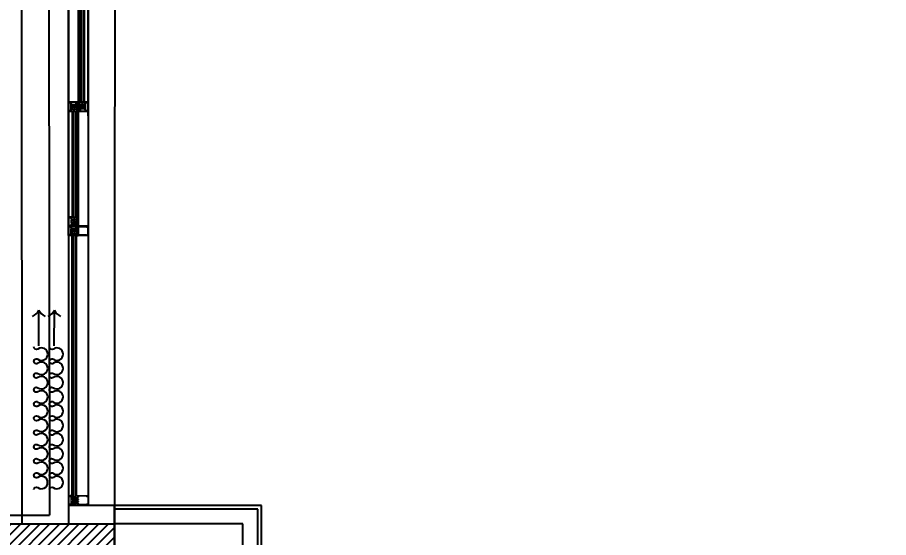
# Model space of a CAD drawing. Extents: x -678889171 to 586587, y -792238163 to 335485.
# Drawn here: x 90462 to 95203, y 25017 to 27848 of the extents above; entities that cross this region are included whole.
import ezdxf
from ezdxf.xclip import XClip

# ---------------------------------------------------------------- set-up
doc = ezdxf.new("R2010")
doc.units = 0
doc.header["$MEASUREMENT"] = 0
doc.header["$XCLIPFRAME"] = 2
doc.layers.get('0').update_dxf_attribs({"color": 8})
for name, color, linetype in [('9TH-FURN$0$A-SITE-PATT', 252, 'Continuous'), ('loop line emped', 1, 'Continuous'), ('XR-A-9TH-FLOOR$0$A-SITE-PATT', 252, 'Continuous'), ('XR-A-9TH-FLOOR$0$A-WALL', 252, 'Continuous'), ('XR-A-col-910$0$A-COLS', 252, 'Continuous'), ('XR-A-col-910$0$A-COLS-PATT', 252, 'Continuous'), ('XR-A-TYP 00(OUTER)$0$A-GLAZ', 252, 'Continuous'), ('XR-A-TYP 00(OUTER)$0$A-SITE-PATT', 252, 'Continuous'), ('XR-A-TYP 00(OUTER)$0$XR-A-TYP-4TH TO 10TH (OUTER)$0$A-ELEV-PEN1', 252, 'Continuous'), ('XR-A-TYP 00(OUTER)$0$XR-A-TYP-4TH TO 10TH (OUTER)$0$A-GLAZ', 252, 'Continuous'), ('XR-A-TYP-4TH TO 10TH (OUTER)$0$A-DIM-IN', 252, 'Continuous'), ('XR-A-TYP-4TH TO 10TH (OUTER)$0$A-SEC-CLAD', 252, 'Continuous'), ('XR-A-TYP-4TH TO 10TH (OUTER)$0$A-WALL', 252, 'Continuous'), ('XR-A-TYP.furn$0$XR-A-TYP-2-3-4-5-6-7-8-9-10$0$XR-A-TYP$0$TYPICAL TYPES$0$XREF_3BR$0$I-EQPM', 252, 'Continuous')]:
    doc.layers.add(name, color=color, linetype=linetype)
doc.layers.add('XR-A-col-910$0$MOD-COL', color=252, linetype='Continuous', lineweight=50)
doc.layers.add('XR-A-TYP 00(OUTER)$0$Main entrance$0$A-ELEV-GLAZ', color=252, linetype='Continuous', lineweight=20)

# ---------------------------------------------------------------- blocks, each defined once
blk = doc.blocks.new('*U1522')
at = {"layer": 'XR-A-col-910$0$A-COLS-PATT'}
h = blk.add_hatch(dxfattribs=at)
h.set_pattern_fill('ANSI31', color=256, scale=300)
h.set_pattern_definition([(45, (-100, -1000), (-26.516504, 26.516504), [])])
h.paths.add_polyline_path([(-15933.5, 85098.8), (-15333.5, 85098.8), (-15333.5, 83798.8), (-15933.5, 83798.8)])
at = {"layer": 'XR-A-col-910$0$A-COLS'}
blk.add_lwpolyline([(-15933.5, 85098.8), (-15333.5, 85098.8), (-15333.5, 83798.8), (-15933.5, 83798.8)], close=True, dxfattribs=at)
blk = doc.blocks.new('XR-A-col-910')
at = {"layer": 'XR-A-col-910$0$MOD-COL'}
blk.add_blockref('*U1522', (109123.5, -73528.8), dxfattribs=at)
blk = doc.blocks.new('XR-A-TYP 00(OUTER)$0$m')
at = {"layer": 'XR-A-TYP 00(OUTER)$0$Main entrance$0$A-ELEV-GLAZ'}
for p, q in [((12664.2, 190975.7, 0), (12663.8, 190966.3, 0)), ((12664.2, 190975.7, 0), (12663.8, 190966.3, 0)), ((12714.1, 190973.9, 0), (12664.2, 190975.7, 0)), ((12664.9, 190966.7, 0), (12665.2, 190974.4, 0)), ((12665.5, 190966.6, 0), (12664.9, 190966.7, 0)), ((12665.2, 190974.4, 0), (12713, 190972.7, 0)), ((12668, 190970.6, 0), (12665.7, 190966.8, 0)), ((12668, 190964.7, 0), (12668.1, 190967.5, 0)), ((12668.1, 190967.5, 0), (12669.5, 190969.7, 0)), ((12708.4, 190968.3, 0), (12709.6, 190966, 0)), ((12709.6, 190966, 0), (12709.5, 190963.2, 0)), ((12712, 190965.1, 0), (12709.9, 190969.1, 0)), ((12713, 190972.7, 0), (12712.8, 190965, 0)), ((12713.8, 190964.5, 0), (12714.1, 190973.9, 0)), ((12662.5, 190927.7, 0), (12660.3, 190868.4)), ((12662.5, 190927.7, 0), (12660.3, 190868.4)), ((12663.8, 190964.2, 0), (12662.7, 190933.4, 0)), ((12662.7, 190933.4, 0), (12670.5, 190933.1, 0)), ((12664.6, 190928, 0), (12662.9, 190928.1, 0)), ((12663.8, 190964.2, 0), (12663.6, 190960.2, 0)), ((12665.5, 190921.1, 0), (12664, 190878.4)), ((12664.2, 190925.9, 0), (12664.2, 190926.1, 0)), ((12665.3, 190964.8, 0), (12664.4, 190964.8, 0)), ((12665.3, 190964.8, 0), (12664.4, 190964.8, 0)), ((12664.9, 190936.7, 0), (12665.7, 190958.5, 0)), ((12665.1, 190965, 0), (12665.5, 190965, 0)), ((12667.1, 190924.7, 0), (12665.2, 190924.8, 0)), ((12670.4, 190921.3, 0), (12666, 190921.5, 0)), ((12670.6, 190935.2, 0), (12666.1, 190935.4, 0)), ((12667, 190959.7, 0), (12683.8, 190959.1, 0)), ((12675.4, 190927.6, 0), (12667.9, 190927.9, 0)), ((12670.4, 190964.6, 0), (12668, 190964.7, 0)), ((12668.2, 190926, 0), (12668.2, 190925.8, 0)), ((12670.9, 190924.2, 0), (12670.8, 190921.7, 0)), ((12680.7, 190923.8, 0), (12670.9, 190924.2, 0)), ((12671.1, 190933.7, 0), (12671.2, 190934.5, 0)), ((12671.6, 190961.6, 0), (12671.6, 190963.3, 0)), ((12681.8, 190961.3, 0), (12671.6, 190961.6, 0)), ((12674, 190955.5, 0), (12673.1, 190929, 0)), ((12673.7, 190959.4, 0), (12673.6, 190954.2, 0)), ((12675.7, 190927.3, 0), (12675.4, 190927.6, 0)), ((12675.7, 190928.9, 0), (12675.8, 190930.3, 0)), ((12676, 190927.6, 0), (12675.7, 190927.3, 0)), ((12675.8, 190930.3, 0), (12680.9, 190930.1, 0)), ((12681.9, 190927.4, 0), (12676, 190927.6, 0)), ((12676.6, 190954.1, 0), (12676.7, 190955.4, 0)), ((12681.8, 190953.9, 0), (12676.6, 190954.1, 0)), ((12678.6, 190938.1, 0), (12678.9, 190946, 0)), ((12681.2, 190938, 0), (12678.6, 190938.1, 0)), ((12678.9, 190946, 0), (12681.5, 190945.9, 0)), ((12680.6, 190921.4, 0), (12680.7, 190923.8, 0)), ((12681.8, 190953.9, 0), (12680.9, 190929.2, 0)), ((12680.9, 190930.1, 0), (12681.2, 190938, 0)), ((12682.7, 190920.9, 0), (12681, 190920.9, 0)), ((12681.1, 190929, 0), (12682, 190929, 0)), ((12681.5, 190945.9, 0), (12681.8, 190953.9, 0)), ((12682.3, 190961.8, 0), (12681.8, 190961.3, 0)), ((12681.8, 190953.9, 0), (12682, 190959.2, 0)), ((12682.6, 190953.8, 0), (12681.8, 190953.9, 0)), ((12683.1, 190953.8, 0), (12681.8, 190953.9, 0)), ((12683.3, 190959.1, 0), (12682, 190959.2, 0)), ((12682.2, 190928.8, 0), (12682.1, 190927.6, 0)), ((12688.4, 190961.6, 0), (12682.3, 190961.8, 0)), ((12683, 190954.1, 0), (12682.6, 190953.8, 0)), ((12683.3, 190953.8, 0), (12683, 190954.1, 0)), ((12683.9, 190923.7, 0), (12683.2, 190923.7, 0)), ((12683.2, 190923.7, 0), (12683.2, 190921.3, 0)), ((12684.8, 190953.8, 0), (12683.3, 190953.8, 0)), ((12683.8, 190959.1, 0), (12684.1, 190958.8, 0)), ((12684.1, 190958.8, 0), (12684.5, 190959.1, 0)), ((12684.5, 190959.1, 0), (12692.7, 190958.8, 0)), ((12685.1, 190954.1, 0), (12684.8, 190953.8, 0)), ((12685.4, 190953.7, 0), (12685.1, 190954.1, 0)), ((12685.5, 190933, 0), (12685.3, 190924.9, 0)), ((12686.3, 190953.7, 0), (12685.4, 190953.7, 0)), ((12685.8, 190959, 0), (12685.9, 190961.7, 0)), ((12686, 190944.6, 0), (12686.3, 190953.7, 0)), ((12687, 190940, 0), (12686, 190944.6, 0)), ((12688.7, 190961.2, 0), (12688.4, 190961.6, 0)), ((12689, 190961.6, 0), (12688.7, 190961.2, 0)), ((12690.2, 190944.5, 0), (12688.8, 190939.9, 0)), ((12695, 190961.3, 0), (12689, 190961.6, 0)), ((12689.5, 190924.8, 0), (12689.8, 190932.8, 0)), ((12690.5, 190953.6, 0), (12690.2, 190944.5, 0)), ((12691.4, 190953.5, 0), (12690.5, 190953.6, 0)), ((12691.4, 190923.4, 0), (12690.7, 190923.5, 0)), ((12691.3, 190921, 0), (12691.4, 190923.4, 0)), ((12691.4, 190958.8, 0), (12691.5, 190961.5, 0)), ((12691.7, 190953.8, 0), (12691.4, 190953.5, 0)), ((12692, 190953.5, 0), (12691.7, 190953.8, 0)), ((12693.4, 190920.5, 0), (12691.7, 190920.6, 0)), ((12693.5, 190953.4, 0), (12692, 190953.5, 0)), ((12692.7, 190958.8, 0), (12693, 190958.4, 0)), ((12692.8, 190927.2, 0), (12692.9, 190928.4, 0)), ((12693, 190958.4, 0), (12693.3, 190958.8, 0)), ((12698.9, 190926.8, 0), (12693, 190927, 0)), ((12693.1, 190928.6, 0), (12693.9, 190928.6, 0)), ((12693.3, 190958.8, 0), (12708.1, 190958.2, 0)), ((12693.9, 190953.8, 0), (12693.5, 190953.4, 0)), ((12695, 190953.4, 0), (12693.7, 190953.4, 0)), ((12695.2, 190958.7, 0), (12693.9, 190958.7, 0)), ((12694.2, 190953.4, 0), (12693.9, 190953.8, 0)), ((12703.7, 190923, 0), (12693.9, 190923.3, 0)), ((12693.9, 190923.3, 0), (12693.9, 190920.9, 0)), ((12694.1, 190928.8, 0), (12695, 190953.4, 0)), ((12695, 190953.4, 0), (12694.2, 190953.4, 0)), ((12694.2, 190929.6, 0), (12694.5, 190937.5, 0)), ((12699.3, 190929.4, 0), (12694.2, 190929.6, 0)), ((12694.5, 190937.5, 0), (12697.1, 190937.4, 0)), ((12694.7, 190945.5, 0), (12695, 190953.4, 0)), ((12697.4, 190945.4, 0), (12694.7, 190945.5, 0)), ((12695.5, 190960.8, 0), (12695, 190961.3, 0)), ((12695.2, 190958.7, 0), (12695, 190953.4, 0)), ((12695, 190953.4, 0), (12700.2, 190953.2, 0)), ((12705.7, 190960.4, 0), (12695.5, 190960.8, 0)), ((12697.1, 190937.4, 0), (12697.4, 190945.4, 0)), ((12699.2, 190926.5, 0), (12698.9, 190926.8, 0)), ((12699.5, 190926.8, 0), (12699.2, 190926.5, 0)), ((12699.3, 190928.1, 0), (12699.3, 190929.4, 0)), ((12707, 190926.5, 0), (12699.5, 190926.8, 0)), ((12700.2, 190953.2, 0), (12700.2, 190954.5, 0)), ((12702.9, 190954.4, 0), (12701.9, 190928, 0)), ((12702.3, 190926.7, 0), (12702.5, 190932, 0)), ((12703.4, 190958.4, 0), (12703.2, 190953.1, 0)), ((12703.7, 190920.6, 0), (12703.7, 190923, 0)), ((12708.5, 190920, 0), (12704.1, 190920.1, 0)), ((12705.8, 190962, 0), (12705.7, 190960.4, 0)), ((12706.6, 190924.4, 0), (12706.6, 190924.6, 0)), ((12709.5, 190963.2, 0), (12707.1, 190963.3, 0)), ((12707.4, 190937.8, 0), (12707.7, 190946.9, 0)), ((12707.4, 190876.8), (12708.9, 190919.5, 0)), ((12709.5, 190923.2, 0), (12707.6, 190923.3, 0)), ((12707.8, 190960.1, 0), (12707.9, 190960.4, 0)), ((12708.9, 190961.4, 0), (12710.8, 190961.3, 0)), ((12712, 190926.3, 0), (12710.3, 190926.4, 0)), ((12710.3, 190866.6), (12712.4, 190925.9, 0)), ((12710.6, 190924.5, 0), (12710.5, 190924.2, 0)), ((12711.4, 190958.1, 0), (12713.1, 190958, 0)), ((12711.8, 190960.2, 0), (12711.8, 190960, 0)), ((12712.8, 190965, 0), (12712.1, 190965, 0)), ((12712.1, 190963.3, 0), (12712.5, 190963.3, 0)), ((12713.1, 190963, 0), (12712.3, 190963.1, 0)), ((12715.5, 190931.5, 0), (12713.5, 190920.1, 0)), ((12713.6, 190958.5, 0), (12713.7, 190962.4, 0)), ((12716.3, 190952.6, 0), (12715.1, 190964.1, 0)), ((12661.9, 190869.3), (12663.9, 190874.2)), ((12662.4, 190876.9), (12664, 190878.4)), ((12662.4, 190874.9), (12662.4, 190876.9)), ((12663.9, 190874.2), (12663, 190874.3)), ((12708.1, 190872.7), (12707.2, 190872.7)), ((12707.2, 190872.7), (12708.9, 190867.7)), ((12707.4, 190876.8), (12708.8, 190875.3)), ((12708.8, 190875.3), (12708.7, 190873.3)), ((12660.7, 190868.2), (12661.9, 190869.3)), ((12708.9, 190867.7), (12709.9, 190866.5))]:
    blk.add_line(p, q, dxfattribs=at)
at = {"layer": 'XR-A-TYP 00(OUTER)$0$Main entrance$0$A-ELEV-GLAZ', "elevation": 0}
blk.add_lwpolyline([(12709.6, 190866, 0.668179), (12709.8, 190866.3), (12708.1, 190868.2), (12707.1, 190868.2), (12707.2, 190872.7), (12707.9, 190872.7), (12706.6, 190875.1, 0.767327), (12706, 190875), (12705.7, 190867.4), (12665, 190868.9), (12665.2, 190876.4, 0.767327), (12664.7, 190876.6), (12663.2, 190874.3), (12663.9, 190874.2), (12663.7, 190869.7), (12662.7, 190869.8), (12660.8, 190868.1, 0.668179), (12661, 190867.7)], format="xyb", close=True, dxfattribs=at)
at = {"layer": 'XR-A-TYP 00(OUTER)$0$Main entrance$0$A-ELEV-GLAZ'}
for centre, radius, start, end in [((12665.1, 190966.2, 0), 1.27, 177.9564, 267.9564), ((12665.3, 190965.8, 0), 1.06, 267.9564, 69.2935), ((12665.5, 190965.8, 0), 0.847, 267.9564, 87.9564), ((12668.8, 190970.1, 0), 0.847, 327.9564, 147.9564), ((12709.2, 190968.7, 0), 0.847, 27.9564, 207.9564), ((12662.9, 190927.6, 0), 0.423, 87.9564, 177.9564), ((12664.4, 190964.1, 0), 0.635, 87.9564, 177.9564), ((12664.4, 190964.1, 0), 0.635, 87.9564, 177.9564), ((12666.1, 190926.1, 0), 1.91, 132.7668, 177.9564), ((12665.3, 190925.9, 0), 1.06, 177.9564, 267.9564), ((12664.6, 190927.7, 0), 0.318, 312.7668, 87.9564), ((12666.2, 190936.6, 0), 1.27, 177.9564, 267.9564), ((12665.9, 190921.1, 0), 0.423, 87.9564, 177.9564), ((12666.9, 190958.4, 0), 1.27, 87.9564, 177.9564), ((12667.1, 190925.8, 0), 1.06, 267.9564, 357.9564), ((12667.9, 190927.6, 0), 0.318, 87.9564, 223.1461), ((12666.3, 190926, 0), 1.91, 357.9564, 43.1461), ((12670.4, 190963.3, 0), 1.27, 357.9564, 87.9564), ((12670.4, 190921.7, 0), 0.423, 267.9564, 357.9564), ((12670.5, 190933.7, 0), 0.635, 267.9564, 357.9564), ((12670.5, 190934.6, 0), 0.635, 357.9564, 87.9564), ((12674.4, 190929, 0), 1.32, 177.9564, 357.9564), ((12675.4, 190955.4, 0), 1.32, 357.9564, 177.9564), ((12681, 190921.4, 0), 0.423, 177.9564, 267.9564), ((12681.1, 190929.2, 0), 0.212, 177.9564, 267.9564), ((12681.9, 190927.6, 0), 0.212, 267.9564, 357.9564), ((12681.9, 190928.8, 0), 0.212, 357.9564, 87.9564), ((12682.7, 190921.3, 0), 0.423, 267.9564, 357.9564), ((12684, 190925, 0), 1.27, 267.9564, 357.9564), ((12687.7, 190932.9, 0), 2.12, 357.9564, 177.9564), ((12687.9, 190940.2, 0), 0.911, 192.9564, 342.9564), ((12690.8, 190924.7, 0), 1.27, 177.9564, 267.9564), ((12691.7, 190921, 0), 0.423, 177.9564, 267.9564), ((12693, 190927.2, 0), 0.212, 177.9564, 267.9564), ((12693.1, 190928.4, 0), 0.212, 87.9564, 177.9564), ((12693.4, 190920.9, 0), 0.423, 267.9564, 357.9564), ((12693.9, 190928.8, 0), 0.212, 267.9564, 357.9564), ((12700.6, 190928, 0), 1.32, 177.9564, 357.9564), ((12701.5, 190954.5, 0), 1.32, 357.9564, 177.9564), ((12704.1, 190920.5, 0), 0.423, 177.9564, 267.9564), ((12707.1, 190962, 0), 1.27, 87.9564, 177.9564), ((12708.5, 190924.5, 0), 1.91, 132.7668, 177.9564), ((12707.6, 190924.4, 0), 1.06, 177.9564, 267.9564), ((12707, 190926.2, 0), 0.318, 312.7668, 87.9564), ((12709.7, 190960.1, 0), 1.91, 177.9564, 223.1461), ((12708.9, 190960.3, 0), 1.06, 87.9564, 177.9564), ((12708.1, 190958.5, 0), 0.318, 267.9564, 43.1461), ((12708.5, 190919.5, 0), 0.423, 357.9564, 87.9564), ((12709.5, 190924.3, 0), 1.06, 267.9564, 357.9564), ((12710.3, 190926.1, 0), 0.318, 87.9564, 223.1461), ((12708.6, 190924.5, 0), 1.91, 357.9564, 43.1461), ((12710.8, 190960.2, 0), 1.06, 357.9564, 87.9564), ((12711.4, 190958.4, 0), 0.318, 132.7668, 267.9564), ((12712.3, 190964.1, 0), 1.06, 106.6194, 267.9564), ((12712.1, 190964.1, 0), 0.847, 87.9564, 267.9564), ((12709.9, 190960.1, 0), 1.91, 312.7668, 357.9564), ((12712, 190925.9, 0), 0.423, 357.9564, 87.9564), ((12712.5, 190964.5, 0), 1.27, 267.9564, 357.9564), ((12713.1, 190962.4, 0), 0.635, 357.9564, 87.9564), ((12713.2, 190958.5, 0), 0.423, 267.9564, 357.9564), ((12663, 190874.9), 0.635, 177.9564, 267.9564), ((12708.1, 190873.3), 0.635, 267.9564, 357.9564), ((12660.6, 190868.4), 0.211, 177.9564, 312.9564), ((12710.1, 190866.6), 0.211, 222.9564, 357.9564)]:
    blk.add_arc(centre, radius, start, end, dxfattribs=at)
blk = doc.blocks.new('XR-A-TYP 00(OUTER)$0$conc w')
at = {"layer": 'XR-A-TYP 00(OUTER)$0$Main entrance$0$A-ELEV-GLAZ'}
for p, q in [((83819.6, 6992.5), (83819.6, 6983.1)), ((83869.6, 6992.5), (83819.6, 6992.5)), ((83819.6, 6992.5), (83819.6, 6983.1)), ((83819.6, 6981), (83819.6, 6977)), ((83819.6, 6981), (83819.6, 6950.2)), ((83821.1, 6981.6), (83820.2, 6981.6)), ((83821.1, 6981.6), (83820.2, 6981.6)), ((83820.7, 6983.5), (83820.7, 6991.2)), ((83820.7, 6991.2), (83868.5, 6991.2)), ((83821.3, 6983.5), (83820.7, 6983.5)), ((83820.9, 6981.8), (83821.3, 6981.8)), ((83823.6, 6987.5), (83821.4, 6983.7)), ((83821.7, 6953.5), (83821.7, 6975.3)), ((83823, 6976.6), (83839.8, 6976.6)), ((83823.8, 6984.5), (83825.1, 6986.7)), ((83823.8, 6981.6), (83823.8, 6984.5)), ((83826.2, 6981.6), (83823.8, 6981.6)), ((83827.5, 6978.7), (83827.5, 6980.3)), ((83837.7, 6978.7), (83827.5, 6978.7)), ((83829.7, 6976.6), (83829.7, 6971.3)), ((83830.2, 6972.6), (83830.2, 6946.2)), ((83832.8, 6971.3), (83832.8, 6972.6)), ((83838, 6971.3), (83832.8, 6971.3)), ((83838.2, 6979.3), (83837.7, 6978.7)), ((83838, 6971.3), (83838, 6976.6)), ((83839.3, 6976.6), (83838, 6976.6)), ((83838.8, 6971.3), (83838, 6971.3)), ((83838, 6971.3), (83838, 6946.7)), ((83839.3, 6971.3), (83838, 6971.3)), ((83838, 6963.4), (83838, 6971.3)), ((83844.3, 6979.3), (83838.2, 6979.3)), ((83839.1, 6971.6), (83838.8, 6971.3)), ((83839.5, 6971.3), (83839.1, 6971.6)), ((83841, 6971.3), (83839.5, 6971.3)), ((83839.8, 6976.6), (83840.2, 6976.3)), ((83840.2, 6976.3), (83840.5, 6976.6)), ((83840.5, 6976.6), (83848.7, 6976.6)), ((83841.3, 6971.6), (83841, 6971.3)), ((83841.6, 6971.3), (83841.3, 6971.6)), ((83842.5, 6971.3), (83841.6, 6971.3)), ((83841.8, 6976.6), (83841.8, 6979.3)), ((83842.5, 6962.2), (83842.5, 6971.3)), ((83844.6, 6978.9), (83844.3, 6979.3)), ((83844.9, 6979.3), (83844.6, 6978.9)), ((83850.9, 6979.3), (83844.9, 6979.3)), ((83847.6, 6971.3), (83846.7, 6971.3)), ((83846.7, 6971.3), (83846.7, 6962.2)), ((83847.4, 6976.6), (83847.4, 6979.3)), ((83847.9, 6971.6), (83847.6, 6971.3)), ((83848.2, 6971.3), (83847.9, 6971.6)), ((83849.7, 6971.3), (83848.2, 6971.3)), ((83848.7, 6976.6), (83849, 6976.3)), ((83849, 6976.3), (83849.4, 6976.6)), ((83849.4, 6976.6), (83864.1, 6976.6)), ((83850.1, 6971.6), (83849.7, 6971.3)), ((83851.2, 6976.6), (83849.9, 6976.6)), ((83851.2, 6971.3), (83849.9, 6971.3)), ((83850.4, 6971.3), (83850.1, 6971.6)), ((83851.2, 6971.3), (83850.4, 6971.3)), ((83851.5, 6978.7), (83850.9, 6979.3)), ((83851.2, 6976.6), (83851.2, 6971.3)), ((83851.2, 6971.3), (83856.4, 6971.3)), ((83851.2, 6963.4), (83851.2, 6971.3)), ((83851.2, 6946.7), (83851.2, 6971.3)), ((83861.7, 6978.7), (83851.5, 6978.7)), ((83856.4, 6971.3), (83856.4, 6972.6)), ((83859, 6972.6), (83859, 6946.2)), ((83859.4, 6976.6), (83859.4, 6971.3)), ((83861.7, 6980.3), (83861.7, 6978.7)), ((83865.4, 6981.6), (83863, 6981.6)), ((83863.8, 6978.5), (83863.8, 6978.7)), ((83864.1, 6986.7), (83865.4, 6984.5)), ((83864.9, 6979.8), (83866.7, 6979.8)), ((83865.4, 6984.5), (83865.4, 6981.6)), ((83867.8, 6983.7), (83865.5, 6987.5)), ((83867.4, 6976.6), (83869.2, 6976.6)), ((83867.8, 6978.7), (83867.8, 6978.5)), ((83868.5, 6983.5), (83867.9, 6983.5)), ((83867.9, 6981.8), (83868.3, 6981.8)), ((83869, 6981.6), (83868.1, 6981.6)), ((83868.5, 6991.2), (83868.5, 6983.5)), ((83869.6, 6983.1), (83869.6, 6992.5)), ((83869.6, 6977), (83869.6, 6981)), ((83872.5, 6971.3), (83870.9, 6982.7)), ((83819.6, 6950.2), (83827.4, 6950.2)), ((83819.6, 6944.4), (83819.6, 6936.2, 0)), ((83819.6, 6944.4), (83819.6, 6936.4)), ((83819.6, 6936.2), (83869.6, 6936.2)), ((83821.8, 6944.9), (83820, 6944.9)), ((83821.4, 6942.7), (83821.4, 6943)), ((83824.3, 6941.7), (83822.5, 6941.7)), ((83822.9, 6938), (83822.9, 6937.5, 0)), ((83866.3, 6937.5), (83822.9, 6937.5)), ((83827.4, 6952.3), (83823, 6952.3)), ((83827.7, 6938.4), (83823.3, 6938.4)), ((83832.5, 6944.9), (83825.1, 6944.9)), ((83825.4, 6943), (83825.4, 6942.7)), ((83828.1, 6950.8), (83828.1, 6951.6)), ((83838, 6941.2), (83828.2, 6941.2)), ((83828.2, 6941.2), (83828.2, 6938.8)), ((83832.8, 6944.5), (83832.5, 6944.9)), ((83832.8, 6947.5), (83838, 6947.5)), ((83832.8, 6946.2), (83832.8, 6947.5)), ((83833.1, 6944.9), (83832.8, 6944.5)), ((83839, 6944.9), (83833.1, 6944.9)), ((83835.3, 6955.4), (83835.3, 6963.4)), ((83835.3, 6963.4), (83838, 6963.4)), ((83838, 6955.4), (83835.3, 6955.4)), ((83838, 6947.5), (83838, 6955.4)), ((83838, 6938.8), (83838, 6941.2)), ((83838.2, 6946.5), (83839, 6946.5)), ((83840.1, 6938.4), (83838.4, 6938.4)), ((83839.2, 6946.3), (83839.2, 6945.1)), ((83841.2, 6941.2), (83840.5, 6941.2)), ((83840.5, 6941.2), (83840.5, 6938.8)), ((83843.7, 6957.6), (83842.5, 6962.2)), ((83842.5, 6950.6), (83842.5, 6942.5)), ((83846.7, 6962.2), (83845.5, 6957.6)), ((83846.7, 6942.5), (83846.7, 6950.6)), ((83848.7, 6941.2), (83848, 6941.2)), ((83848.7, 6938.8), (83848.7, 6941.2)), ((83850.8, 6938.4), (83849.1, 6938.4)), ((83850, 6945.1), (83850, 6946.3)), ((83850.2, 6946.5), (83851, 6946.5)), ((83856.1, 6944.9), (83850.2, 6944.9)), ((83853.9, 6963.4), (83851.2, 6963.4)), ((83851.2, 6955.4), (83853.9, 6955.4)), ((83851.2, 6947.5), (83851.2, 6955.4)), ((83856.4, 6947.5), (83851.2, 6947.5)), ((83861, 6941.2), (83851.2, 6941.2)), ((83851.2, 6941.2), (83851.2, 6938.8)), ((83853.9, 6955.4), (83853.9, 6963.4)), ((83856.4, 6944.5), (83856.1, 6944.9)), ((83856.4, 6946.2), (83856.4, 6947.5)), ((83856.7, 6944.9), (83856.4, 6944.5)), ((83864.1, 6944.9), (83856.7, 6944.9)), ((83859.4, 6944.9), (83859.4, 6950.2)), ((83861, 6938.8), (83861, 6941.2)), ((83865.9, 6938.4), (83861.4, 6938.4)), ((83863.8, 6942.7), (83863.8, 6943)), ((83864.1, 6956.2), (83864.1, 6965.3)), ((83866.7, 6941.7), (83864.9, 6941.7)), ((83866.3, 6937.5, 0), (83866.3, 6938)), ((83869.2, 6944.9), (83867.4, 6944.9)), ((83867.8, 6943), (83867.8, 6942.7)), ((83869.6, 6936.2, 0), (83869.6, 6944.4)), ((83872.5, 6950.2), (83870.9, 6938.7))]:
    blk.add_line(p, q, dxfattribs=at)
for centre, radius, start, end in [((83820.9, 6983.1), 1.27, 180, 270), ((83820.2, 6981), 0.635, 90, 180), ((83820.2, 6981), 0.635, 90, 180), ((83821.1, 6982.7), 1.06, 270, 71.3371), ((83821.3, 6982.7), 0.847, 270, 90), ((83823, 6975.3), 1.27, 90, 180), ((83824.4, 6987.1), 0.847, 330, 150), ((83826.2, 6980.3), 1.27, 360, 90), ((83831.5, 6972.6), 1.32, 360, 180), ((83857.7, 6972.6), 1.32, 360, 180), ((83863, 6980.3), 1.27, 90, 180), ((83864.9, 6978.7), 1.06, 90, 180), ((83865.7, 6978.5), 1.91, 180, 225.1897), ((83864.8, 6987.1), 0.847, 30, 210), ((83864.1, 6976.9), 0.318, 270, 45.1897), ((83866.7, 6978.7), 1.06, 360, 90), ((83868.1, 6982.7), 1.06, 108.6629, 270), ((83867.9, 6982.7), 0.847, 90, 270), ((83867.4, 6976.9), 0.318, 134.8103, 270), ((83865.9, 6978.5), 1.91, 314.8103, 360), ((83868.3, 6983.1), 1.27, 270, 360), ((83869, 6981), 0.635, 360, 90), ((83869.2, 6977), 0.423, 270, 0), ((83820, 6944.4), 0.423, 90, 180), ((83823.3, 6943), 1.91, 134.8103, 180), ((83822.5, 6942.7), 1.06, 180, 270), ((83823, 6953.5), 1.27, 180, 270), ((83821.8, 6944.5), 0.318, 314.8103, 90), ((83823.3, 6938), 0.423, 90, 180), ((83824.3, 6942.7), 1.06, 270, 360), ((83825.1, 6944.5), 0.318, 90, 225.1897), ((83823.5, 6943), 1.91, 360, 45.1897), ((83827.4, 6951.6), 0.635, 360, 90), ((83827.4, 6950.8), 0.635, 270, 360), ((83827.7, 6938.8), 0.423, 270, 360), ((83831.5, 6946.2), 1.32, 180, 360), ((83838.2, 6946.7), 0.212, 180, 270), ((83838.4, 6938.8), 0.423, 180, 270), ((83839, 6946.3), 0.212, 360, 90), ((83839, 6945.1), 0.212, 270, 360), ((83840.1, 6938.8), 0.423, 270, 360), ((83841.2, 6942.5), 1.27, 270, 360), ((83844.6, 6950.6), 2.12, 360, 180), ((83844.6, 6957.8), 0.911, 195, 345), ((83848, 6942.5), 1.27, 180, 270), ((83849.1, 6938.8), 0.423, 180, 270), ((83850.2, 6946.3), 0.212, 90, 180), ((83850.2, 6945.1), 0.212, 180, 270), ((83850.8, 6938.8), 0.423, 270, 0), ((83851, 6946.7), 0.212, 270, 360), ((83857.7, 6946.2), 1.32, 180, 360), ((83861.4, 6938.8), 0.423, 180, 270), ((83865.7, 6943), 1.91, 134.8103, 180), ((83864.9, 6942.7), 1.06, 180, 270), ((83864.1, 6944.5), 0.318, 314.8103, 90), ((83865.9, 6938), 0.423, 0, 90), ((83866.7, 6942.7), 1.06, 270, 360), ((83867.4, 6944.5), 0.318, 90, 225.1897), ((83865.9, 6943), 1.91, 360, 45.1897), ((83869.2, 6944.4), 0.423, 360, 90)]:
    blk.add_arc(centre, radius, start, end, dxfattribs=at)
blk = doc.blocks.new('XR-A-TYP 00(OUTER)$0$1300 w')
at = {"layer": 'XR-A-TYP 00(OUTER)$0$A-GLAZ', "extrusion": (1.72497e-12, 3.90388e-14, -1)}
for p, q in [((-10088, 80559.7, 0), (-10037.2, 80559.7, 0)), ((-10088, 80559.7, 0), (-10087.8, 80451.9, 0)), ((-10087.1, 80560.4, 0), (-8785.6, 80553, 0)), ((-10087.1, 80560.4, 0), (-8785.6, 80553, 0)), ((-10037.2, 80559.7, 0), (-10037.8, 80451.7, 0)), ((-9412.3, 80554.5, 0), (-9412.9, 80446.5, 0)), ((-9362.3, 80554.2, 0), (-9362.9, 80446.2, 0)), ((-8786, 80553.1, 0), (-8786.3, 80499.1, 0)), ((-8736, 80552.8, 0), (-8736.6, 80444.8, 0)), ((-8736, 80552.8, 0), (-8687.1, 80552.5, 0)), ((-8687.1, 80552.5, 0), (-8686.6, 80444.5, 0)), ((-10087.5, 80506.4, 0), (-8786.4, 80499.1, 0)), ((-10037.8, 80451.7, 0), (-10037.4, 80509.7, 0)), ((-9987.8, 80451.4, 0), (-9986.6, 80505.4, 0)), ((-9362.5, 80518.3, 0), (-8786.2, 80515.1, 0)), ((-9362.4, 80530.3, 0), (-8786, 80527.1, 0)), ((-9359.4, 80536.3, 0), (-8788.6, 80533.1, 0)), ((-9359.1, 80512.3, 0), (-8788.9, 80509.1, 0)), ((-8786.1, 80533.1, 0), (-8785.9, 80533.1, 0)), ((-9412.7, 80474.6, 0), (-9987.2, 80477.8, 0)), ((-9412.7, 80486.6, 0), (-9986.9, 80489.8, 0)), ((-9412.8, 80468.6, 0), (-9984.7, 80471.8, 0)), ((-9412.6, 80492.6, 0), (-9984.4, 80495.8, 0)), ((-10087.8, 80452.4, 0), (-8686.6, 80444.5, 0))]:
    blk.add_line(p, q, dxfattribs=at)
at = {"layer": 'XR-A-TYP 00(OUTER)$0$A-SITE-PATT', "zscale": -1}
for name, p, rotation in [('XR-A-TYP 00(OUTER)$0$m', (-4777.3, 271774.9, 0), 182.2189374170677), ('XR-A-TYP 00(OUTER)$0$conc w', (-93209.8, 73306.2, 0), 0.1752235276728038), ('XR-A-TYP 00(OUTER)$0$conc w', (74435.9, 87696.4, 0), 180.1752226497983)]:
    blk.add_blockref(name, p, dxfattribs=dict(at, rotation=rotation))
at = {"layer": 'XR-A-TYP 00(OUTER)$0$A-SITE-PATT'}
for name, p, xscale, zscale, rotation in [('XR-A-TYP 00(OUTER)$0$conc w', (74978.5, 72393.8, 0), -1, -1, 359.2024426718495), ('XR-A-TYP 00(OUTER)$0$m', (-15540.7, 271718.9, 0), -0.9999999999999993, -0.9999999999999993, 178.2434055271635), ('XR-A-TYP 00(OUTER)$0$conc w', (-93751.8, 88611, 0), -1, -1, 179.2024435497245)]:
    blk.add_blockref(name, p, dxfattribs=dict(at, xscale=xscale, zscale=zscale, rotation=rotation))
blk = doc.blocks.new('XR-A-TYP 00(OUTER)')
at = {"layer": 'XR-A-TYP 00(OUTER)$0$XR-A-TYP-4TH TO 10TH (OUTER)$0$A-ELEV-PEN1'}
for p, q in [((93797.7, 18835, 0), (93790.1, 13239, 0)), ((93790.1, 13239, 0), (93790, 11570))]:
    blk.add_line(p, q, dxfattribs=at)
at = {"layer": 'XR-A-TYP 00(OUTER)$0$XR-A-TYP-4TH TO 10TH (OUTER)$0$A-GLAZ'}
for p, q in [((93540, 18875), (93540, 11672.6)), ((93648, 18875), (93648, 11672.6)), ((93648, 13243.4), (93648, 11672.6)), ((93558.7, 13139.5, 0), (93558.7, 11725.4, 0)), ((93564.7, 13139.5, 0), (93564.7, 11712, 0)), ((93576.7, 13139.4, 0), (93576.7, 11712, 0)), ((93582.7, 13139.3, 0), (93582.7, 11725.3, 0))]:
    blk.add_line(p, q, dxfattribs=at)
at = {"layer": 'XR-A-TYP 00(OUTER)$0$A-GLAZ', "xscale": -0.999999999999996, "rotation": 269.6954025958681}
blk.add_blockref('XR-A-TYP 00(OUTER)$0$1300 w', (13142.8, 23654.9, 0), dxfattribs=at)
at = {"layer": 'XR-A-TYP 00(OUTER)$0$A-SITE-PATT', "extrusion": (1.50159e-08, 1.19146e-08, 1), "rotation": 92.04329712435532}
blk.add_blockref('XR-A-TYP 00(OUTER)$0$m', (284845.8, 5825.7, 0), dxfattribs=at)
blk = doc.blocks.new('XR-A-TYP-4TH TO 10TH (OUTER)')
for p, q in [((94490, 11570), (93790, 11570)), ((94490, 10270), (94490, 11570))]:
    blk.add_line(p, q)
at = {"layer": 'XR-A-TYP-4TH TO 10TH (OUTER)$0$A-SEC-CLAD'}
for p, q in [((94590, 11670), (93790, 11670)), ((94590, 10170), (94590, 11670)), ((94570, 11650), (93790, 11650)), ((94570, 10190), (94570, 11650))]:
    blk.add_line(p, q, dxfattribs=at)
at = {"layer": 'XR-A-TYP-4TH TO 10TH (OUTER)$0$A-WALL'}
blk.add_lwpolyline([(93790, 11570), (93790, 11670), (93540, 11670), (93540, 11570)], dxfattribs=at)
at = {"layer": 'XR-A-TYP-4TH TO 10TH (OUTER)$0$A-DIM-IN'}
ref = blk.add_blockref('XR-A-TYP 00(OUTER)', (0, 0), dxfattribs=at)
XClip(ref).set_block_clipping_path([(19908.0302680896, -24395.0039034439), (141486.3941120692, 77630.6383366612)])
blk = doc.blocks.new('XR-A-TYP.furn$0$XR-A-TYP-2-3-4-5-6-7-8-9-10$0$XR-A-TYP$0$TYPICAL TYPES$0$XREF_3BR$0$05BDRAPE')
for points in [[(-500, 0, 0.608416), (-485.7, 27.6, -0.608416), (-450, 96.6, -0.608416), (-414.3, 27.7, 1.932003), (-385.7, 27.7, -0.608416), (-350, 96.6, -0.608416), (-314.3, 27.7, 1.932003), (-285.7, 27.7, -0.608416), (-250, 96.6, -0.608416), (-214.3, 27.7, 1.932003), (-185.7, 27.7, -0.608416), (-150, 96.6, -0.608416), (-114.3, 27.7, 1.932003), (-85.7, 27.7, -0.608416), (-50, 96.6, -0.608416), (-14.3, 27.7, 0.608436), (0, 0, -0.608416)], [(0, 0, 0.608416), (14.3, 27.7, -0.608416), (50, 96.6, -0.608416), (85.7, 27.7, 1.932003), (114.3, 27.7, -0.608416), (150, 96.6, -0.608416), (185.7, 27.7, 1.932003), (214.3, 27.7, -0.608416), (250, 96.6, -0.608416), (285.7, 27.7, 1.932003), (314.3, 27.7, -0.608416), (350, 96.6, -0.608416), (385.7, 27.7, 1.932003), (414.3, 27.7, -0.608416), (450, 96.6, -0.608416), (485.7, 27.7, 0.608436), (500, 0, -0.608416)]]:
    blk.add_lwpolyline(points, format="xyb")
blk = doc.blocks.new('XR-A-TYP.furn$0$XR-A-TYP-2-3-4-5-6-7-8-9-10$0$XR-A-TYP$0$TYPICAL TYPES$0$XREF_3BR$0$GUEST T1')
blk.add_line((-974.1, -13.6), (-1214.4, -13.6))
for centre, start, end in [((-1258, 72.1), 296.97307, 333.18225), ((-1258, -99.3), 26.81775, 63.02693)]:
    blk.add_arc(centre, 96.2, start, end)
at = {"xscale": -0.9651072330830278, "yscale": 0.9651072330830278, "zscale": 0.9651072330830278}
blk.add_blockref('XR-A-TYP.furn$0$XR-A-TYP-2-3-4-5-6-7-8-9-10$0$XR-A-TYP$0$TYPICAL TYPES$0$XREF_3BR$0$05BDRAPE', (-482.6, -46.6), dxfattribs=at)
blk = doc.blocks.new('XR-A-TYP.furn$0$XR-A-TYP-2-3-4-5-6-7-8-9-10$0$XR-A-TYP$0$TYPICAL TYPES$0$XREF_3BR$0$GS-1')
at = {"xscale": -0.8044866682359963, "yscale": 0.8044866682359963, "zscale": 0.8044866682359963, "rotation": 90}
for p in [(-31.1, 38.2), (53.3, 38.2)]:
    blk.add_blockref('XR-A-TYP.furn$0$XR-A-TYP-2-3-4-5-6-7-8-9-10$0$XR-A-TYP$0$TYPICAL TYPES$0$XREF_3BR$0$GUEST T1', p, dxfattribs=at)
blk = doc.blocks.new('XR-A-TYP.furn$0$XR-A-TYP-2-3-4-5-6-7-8-9-10$0$XR-A-TYP$0$TYPICAL TYPES$0$XREF_3BR$0$A$C772058DD')
at = {"layer": 'XR-A-TYP.furn$0$XR-A-TYP-2-3-4-5-6-7-8-9-10$0$XR-A-TYP$0$TYPICAL TYPES$0$XREF_3BR$0$I-EQPM', "extrusion": (4.77035e-08, -1.06346e-10, 1)}
blk.add_blockref('XR-A-TYP.furn$0$XR-A-TYP-2-3-4-5-6-7-8-9-10$0$XR-A-TYP$0$TYPICAL TYPES$0$XREF_3BR$0$GS-1', (-115.3, -408.4, 0), dxfattribs=at)
blk = doc.blocks.new('XR-A-TYP.furn')
at = {"layer": 'XR-A-TYP.furn$0$XR-A-TYP-2-3-4-5-6-7-8-9-10$0$XR-A-TYP$0$TYPICAL TYPES$0$XREF_3BR$0$I-EQPM'}
blk.add_line((93287.4, 11570), (93286.1, 15278.6, 0), dxfattribs=at)
at = {"xscale": -1, "rotation": 359.9731178215093}
blk.add_blockref('XR-A-TYP.furn$0$XR-A-TYP-2-3-4-5-6-7-8-9-10$0$XR-A-TYP$0$TYPICAL TYPES$0$XREF_3BR$0$A$C772058DD', (93327.7, 12125.8, 0), dxfattribs=at)

msp = doc.modelspace()

# ---------------------------------------------------------------- linework, layer by layer
at = {"layer": 'XR-A-9TH-FLOOR$0$A-WALL'}
for points in [[(90189.6, 25092), (90739.6, 25092.1)], [(90189.6, 24890.9), (90389.6, 24890.9), (90389.6, 23792.1), (90989.6, 23792.1), (90989.6, 25092.1)]]:
    msp.add_lwpolyline(points, dxfattribs=at)

# ---------------------------------------------------------------- block references
at = {"layer": 'XR-A-9TH-FLOOR$0$A-SITE-PATT'}
msp.add_blockref('XR-A-TYP-4TH TO 10TH (OUTER)', (-2800.4, 13522.1), dxfattribs=at)
at = {"layer": 'XR-A-9TH-FLOOR$0$A-WALL'}
msp.add_blockref('XR-A-col-910', (-2800.4, 13522.1), dxfattribs=at)

# ---------------------------------------------------------------- next in the draw order: block references
at = {"layer": '9TH-FURN$0$A-SITE-PATT'}
msp.add_blockref('XR-A-TYP.furn', (-2800.4, 13522.1), dxfattribs=at)

# ---------------------------------------------------------------- next in the draw order: linework, layer by layer
at = {"layer": 'loop line emped', "color": 240, "true_color": 0xed1f24}
for p, q in [((90627.7, 33254), (90636.7, 25138.2)), ((90366.9, 25138.2, 0), (90636.7, 25138.2, 0)), ((90366.9, 25138.2, 0), (90636.7, 25138.2, 0))]:
    msp.add_line(p, q, dxfattribs=at)

doc.saveas('drawing.dxf')
